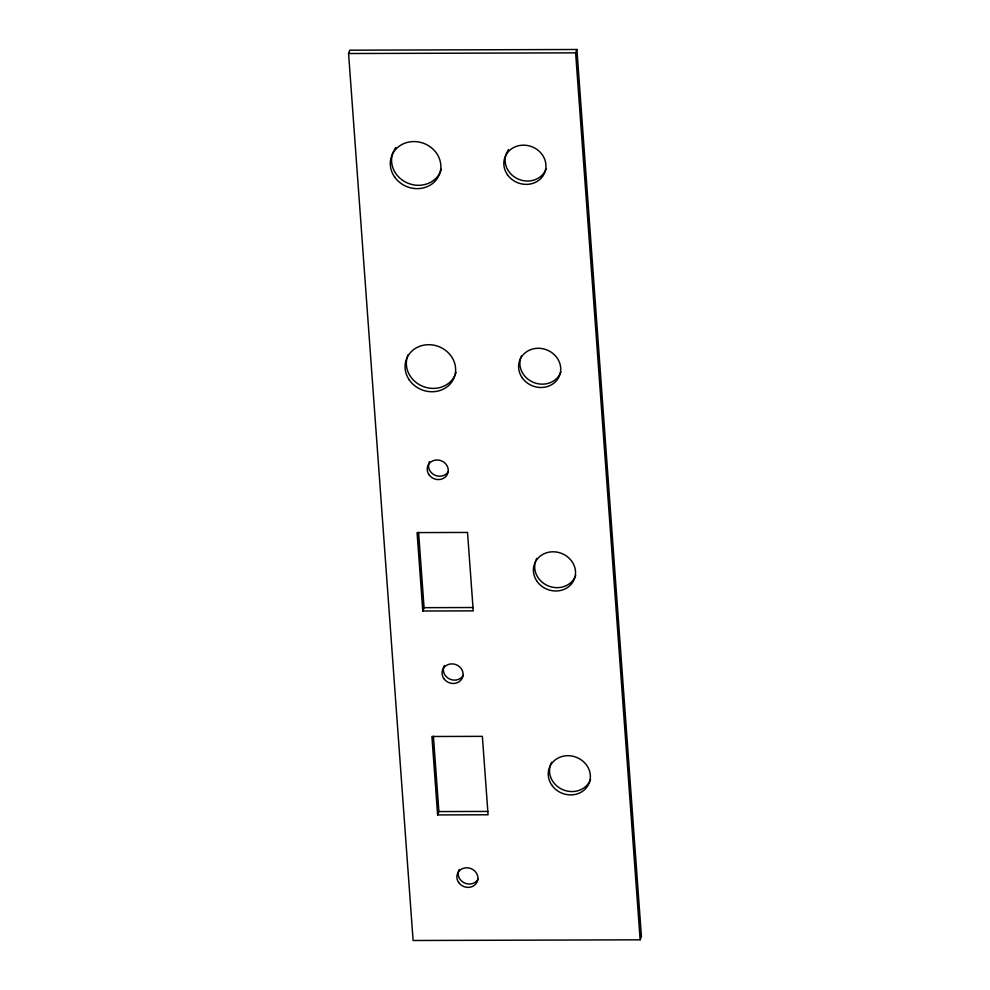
<?xml version="1.0" encoding="UTF-8"?>
<svg xmlns="http://www.w3.org/2000/svg" width="990" height="990" viewBox="0 0 990 990"><rect width="100%" height="100%" fill="white"/><g stroke="black" fill="none" stroke-linecap="round" stroke-linejoin="round"><path stroke-width="1.49" d="M348.579 53.522L349.854 50.181L576.898 49.5L641.421 936.478L640.146 939.819L413.102 940.5L348.579 53.522L575.623 52.841L576.898 49.5M422.779 611.016L417.075 532.595L467.528 532.447L473.232 610.867L422.779 611.016L424.054 607.674L418.572 532.335M437.617 814.918L431.912 736.498L482.365 736.35L488.07 814.77L437.617 814.918L438.892 811.577L433.41 736.226M424.054 607.674L472.985 607.526M438.892 811.577L487.81 811.429M575.623 52.841L640.146 939.819M448.47 471.314A10.655 9.677 20.9 0 1 434.375 474.94A10.655 9.677 20.9 0 1 429.549 461.563M478.133 879.12A10.655 9.677 20.9 0 1 464.038 882.746A10.655 9.677 20.9 0 1 459.224 869.369M463.308 675.217A10.655 9.677 20.9 0 1 449.213 678.843A10.655 9.677 20.9 0 1 444.386 665.466M560.909 371.993A21.31 19.342 20.9 0 1 533.561 382.437A21.31 19.342 20.9 0 1 521.458 355.93M590.547 779.402A21.31 19.342 20.9 0 1 562.555 789.574A21.31 19.342 20.9 0 1 551.653 762.213M575.71 575.499A21.31 19.342 20.9 0 1 547.73 585.672A21.31 19.342 20.9 0 1 536.827 558.311M456.068 372.364A25.567 23.216 20.9 0 1 423.547 386.644A25.567 23.216 20.9 0 1 408.239 354.531M546.134 168.882A21.31 19.342 20.9 0 1 518.785 179.314A21.31 19.342 20.9 0 1 506.682 152.806M507.239 151.68A21.31 19.342 20.9 0 1 508.613 149.552M441.293 169.24A25.567 23.216 20.9 0 1 408.771 183.534A25.567 23.216 20.9 0 1 393.463 151.421M394.144 150.059A25.567 23.216 20.9 0 1 395.79 147.498M458.655 882.511A10.655 9.677 20.9 0 0 476.858 882.461A10.655 9.677 20.9 0 0 466.686 867.785A10.655 9.677 20.9 0 0 458.655 882.511M428.992 474.705A10.655 9.677 20.9 0 0 447.195 474.656A10.655 9.677 20.9 0 0 437.023 459.979A10.655 9.677 20.9 0 0 428.992 474.705M443.829 678.608A10.655 9.677 20.9 0 0 462.033 678.558A10.655 9.677 20.9 0 0 451.861 663.882A10.655 9.677 20.9 0 0 443.829 678.608M522.175 377.747A21.31 19.342 20.9 0 0 558.583 377.636A21.31 19.342 20.9 0 0 538.238 348.282A21.31 19.342 20.9 0 0 522.175 377.747M551.814 785.157A21.31 19.342 20.9 0 0 588.221 785.045A21.31 19.342 20.9 0 0 567.876 755.692A21.31 19.342 20.9 0 0 551.814 785.157M536.976 581.254A21.31 19.342 20.9 0 0 573.383 581.142A21.31 19.342 20.9 0 0 553.039 551.789A21.31 19.342 20.9 0 0 536.976 581.254M409.353 380.049A25.567 23.216 20.9 0 0 453.049 379.913A25.567 23.216 20.9 0 0 428.633 344.693A25.567 23.216 20.9 0 0 409.353 380.049M507.4 174.636A21.31 19.342 20.9 0 0 543.807 174.525A21.31 19.342 20.9 0 0 523.462 145.171A21.31 19.342 20.9 0 0 507.4 174.636M394.577 176.938A25.567 23.216 20.9 0 0 438.273 176.802A25.567 23.216 20.9 0 0 413.857 141.57A25.567 23.216 20.9 0 0 394.577 176.938"/></g></svg>
